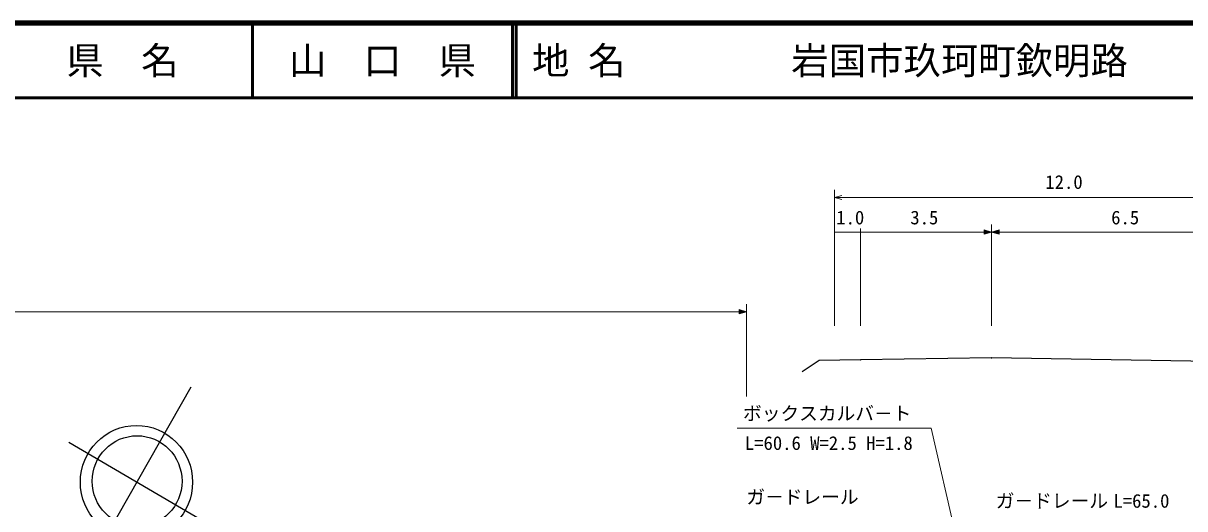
# Model space of a CAD drawing. Units: millimetres, scale not verified. Extents: x 40000 to 680000, y 20000 to 380000.
# Drawn here: x 302358 to 457626, y 315065 to 380000 of the extents above; entities that cross this region are included whole.
import ezdxf
from ezdxf.enums import TextEntityAlignment as Align

# ---------------------------------------------------------------- set-up
doc = ezdxf.new("R2010")
doc.units = ezdxf.units.MM
doc.header["$LTSCALE"] = 1000
for name, color, linetype, lineweight in [('M-BGD', 7, 'Continuous', 25), ('M-BMK-SRVR', 3, 'Continuous', 25), ('M-STR-HTXT', 7, 'Continuous', 13), ('M-TTL', 2, 'Continuous', 140), ('M-TTL-LINE', 7, 'Continuous', 50)]:
    doc.layers.add(name, color=color, linetype=linetype, lineweight=lineweight)
doc.layers.add('M-TTL-TXT', color=7, linetype='Continuous')
doc.styles.add('ＭＳ ゴシック', font='')
doc.styles.get('ＭＳ ゴシック').set_extended_font_data('MS Gothic')

msp = doc.modelspace()

# ---------------------------------------------------------------- linework, layer by layer
at = {"layer": 'M-BGD'}
for p, q in [((408752, 334901), (406482, 333388)), ((414298, 334985), (408752, 334901)), ((431798, 335248), (414298, 334985)), ((470601, 334624), (431798, 335248))]:
    msp.add_line(p, q, dxfattribs=at)
for centre, radius in [((414298, 334985), 31.3), ((414298, 334985), 25), ((414298, 334985), 18.8), ((414298, 334985), 12.5), ((414298, 334985), 6.3), ((431798, 335248), 31.3), ((431798, 335248), 25), ((431798, 335248), 18.8), ((431798, 335248), 12.5), ((431798, 335248), 6.3)]:
    msp.add_circle(centre, radius, dxfattribs=at)
at = {"layer": 'M-BMK-SRVR'}
for p, q in [((324783, 331317), (308262, 302349)), ((326627, 313283), (308434, 323917))]:
    msp.add_line(p, q, dxfattribs=at)
for centre, major_axis in [((317494, 318621), (0, 7595)), ((317581, 318755), (0, -6076))]:
    msp.add_ellipse(centre, major_axis=major_axis, ratio=0.987815, dxfattribs=at)
at = {"layer": 'M-STR-HTXT'}
for p, q in [((410798, 339515), (410798, 357702)), ((410798, 356702), (411798, 356982)), ((411798, 356422), (410798, 356702)), ((410798, 356702), (470698, 356702)), ((414298, 352549), (414298, 339515)), ((431798, 353079), (431798, 339515)), ((410798, 352079), (414298, 352079)), ((414298, 352079), (431798, 352079)), ((430798, 351799), (430798, 352359)), ((430798, 352359), (431798, 352079)), ((431798, 352079), (430798, 351799)), ((430838, 351879), (430838, 352279)), ((430838, 352279), (431518, 352079)), ((431518, 352079), (430838, 351879)), ((430878, 351959), (430878, 352199)), ((430878, 352199), (431358, 352079)), ((431358, 352079), (430878, 351959)), ((430918, 352039), (430918, 352119)), ((430918, 352119), (431118, 352079)), ((431118, 352079), (430918, 352039)), ((431798, 352079), (432798, 352359)), ((432798, 351799), (431798, 352079)), ((431798, 352079), (467198, 352079)), ((432078, 352079), (432758, 352279)), ((432758, 351879), (432078, 352079)), ((432238, 352079), (432718, 352199)), ((432718, 351959), (432238, 352079)), ((432478, 352079), (432678, 352119)), ((432678, 352039), (432478, 352079)), ((432678, 352119), (432678, 352039)), ((432718, 352199), (432718, 351959)), ((432758, 352279), (432758, 351879)), ((432798, 352359), (432798, 351799)), ((398051, 341136), (398051, 341703)), ((398051, 341703), (399051, 341419)), ((398091, 341217), (398091, 341622)), ((398091, 341622), (398771, 341419)), ((399051, 342432), (399051, 330083)), ((64977, 341419), (399051, 341419)), ((399051, 341419), (398051, 341136)), ((398771, 341419), (398091, 341217)), ((398131, 341298), (398131, 341541)), ((398131, 341541), (398611, 341419)), ((398611, 341419), (398131, 341298)), ((398171, 341379), (398171, 341460)), ((398171, 341460), (398371, 341419)), ((398371, 341419), (398171, 341379)), ((423740, 325847), (397795, 325847)), ((434815, 277590), (423740, 325847))]:
    msp.add_line(p, q, dxfattribs=at)
at = {"layer": 'M-TTL'}
msp.add_line((680000, 380000), (40000, 380000), dxfattribs=at)
at = {"layer": 'M-TTL-LINE'}
for p, q in [((333000, 380000), (333000, 370000)), ((367750, 380000), (367750, 370000)), ((368250, 380000), (368250, 370000)), ((40000, 370000), (680000, 370000))]:
    msp.add_line(p, q, dxfattribs=at)

# ---------------------------------------------------------------- texts
at = {"layer": 'M-STR-HTXT', "style": 'ＭＳ ゴシック'}
for s, p in [('12.0', (438991, 357294)), ('1.0', (411041, 352549)), ('3.5', (420941, 352549)), ('6.5', (447791, 352549)), ('ボックスカルバ－ト', (398581, 326356)), ('L=60.6 W=2.5 H=1.8', (398823, 322386)), ('ガ－ドレール', (399023, 315179)), ('ガ－ドレール', (432363, 314657)), ('L=65.0', (448092, 314657))]:
    msp.add_text(s, height=1833, dxfattribs=at).set_placement(p, align=Align.BOTTOM_LEFT)
at = {"layer": 'M-TTL-TXT', "style": 'ＭＳ ゴシック'}
for s, p in [('県\u3000名', (315625, 375000)), ('山\u3000口\u3000県', (350375, 375000))]:
    msp.add_text(s, height=3666, dxfattribs=at).set_placement(p, align=Align.MIDDLE_CENTER)
for s, p in [('地 名', (370380, 375000)), ('岩国市玖珂町欽明路', (405024, 375000))]:
    msp.add_text(s, height=3666, dxfattribs=at).set_placement(p, align=Align.MIDDLE_LEFT)

doc.saveas('drawing.dxf')
